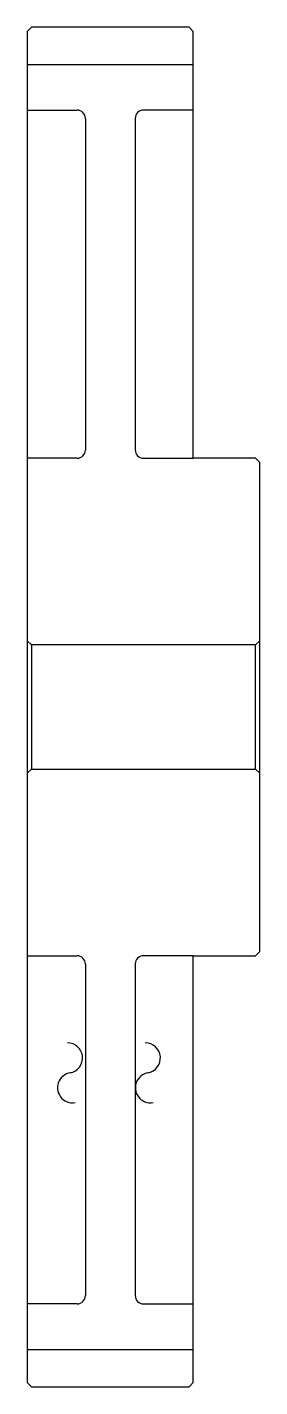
# Model space of a CAD drawing. Header units: metres. Extents: x 247 to 908, y 141 to 693.
# Drawn here: x 247.1 to 303.1, y 141.2 to 469.2 of the extents above; entities outside this region: 2.
import ezdxf

# ---------------------------------------------------------------- set-up
doc = ezdxf.new("R2010")
doc.units = ezdxf.units.M

msp = doc.modelspace()

# ---------------------------------------------------------------- linework, layer by layer
at = {"color": 4}
for p, q in [((247.148926, 460.191467), (287.148926, 460.191467)), ((247.148926, 449.191467), (259.148926, 449.191467)), ((261.148926, 447.191467), (261.148926, 367.191467)), ((273.148926, 447.191467), (273.148926, 367.191467)), ((287.148926, 449.191467), (275.148926, 449.191467)), ((259.148926, 365.191467), (247.148926, 365.191467)), ((275.148926, 365.191467), (287.148926, 365.191467)), ((303.148926, 321.191467), (302.148926, 320.191467)), ((247.148926, 289.191467), (248.148926, 290.191467)), ((303.148926, 289.191467), (302.148926, 290.191467)), ((247.148926, 245.191467), (259.148926, 245.191467)), ((261.148926, 243.191467), (261.148926, 163.191467)), ((273.148926, 243.191467), (273.148926, 163.191467)), ((287.148926, 245.191467), (275.148926, 245.191467)), ((259.148926, 161.191467), (247.148926, 161.191467)), ((275.148926, 161.191467), (287.148926, 161.191467)), ((247.148926, 150.191467), (287.148926, 150.191467))]:
    msp.add_line(p, q, dxfattribs=at)
for points in [[(287.148926, 468.191467), (286.148926, 469.191467), (248.148926, 469.191467), (247.148926, 468.191467), (247.148926, 289.191467)], [(247.148926, 289.191467), (247.148926, 142.191467), (248.148926, 141.191467), (286.148926, 141.191467), (287.148926, 142.191467), (287.148926, 245.191467), (302.148926, 245.191467), (303.148926, 246.191467), (303.148926, 364.191467), (302.148926, 365.191467), (287.148926, 365.191467), (287.148926, 468.191467)], [(247.148926, 321.191467), (248.148926, 320.191467), (248.148926, 290.191467), (302.148926, 290.191467), (302.148926, 320.191467), (248.148926, 320.191467)]]:
    msp.add_lwpolyline(points, dxfattribs=at)
at = {"color": 7}
for centre, radius, start, end in [((875.225525, 682.363525), 10.953192, 10, 180), ((896.799133, 686.167542), 10.953192, 180, 10), ((256.826416, 220.540405), 3.651064, 280, 90), ((275.566833, 220.540405), 3.651064, 280, 90), ((258.094421, 213.349213), 3.651064, 90, 280), ((276.834839, 213.349213), 3.651064, 90, 280)]:
    msp.add_arc(centre, radius, start, end, dxfattribs=at)
at = {"color": 4}
for centre, start, end in [((259.148926, 447.191467), 0, 90), ((275.148926, 447.191467), 90, 180), ((259.148926, 367.191467), 270, 0), ((275.148926, 367.191467), 180, 270), ((259.148926, 243.191467), 0, 90), ((275.148926, 243.191467), 90, 180), ((259.148926, 163.191467), 270, 0), ((275.148926, 163.191467), 180, 270)]:
    msp.add_arc(centre, 2, start, end, dxfattribs=at)

doc.saveas('drawing.dxf')
